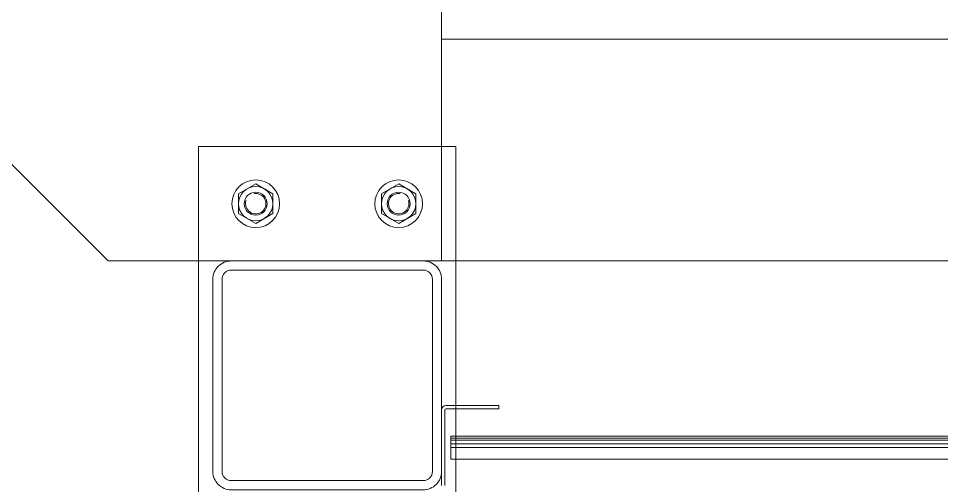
# Model space of a CAD drawing. Header units: millimetres. Extents: x 5227 to 261376, y 53707 to 123566.
# Drawn here: x 72475 to 73283, y 112262 to 112670 of the extents above; entities that cross this region are included whole.
import ezdxf

# ---------------------------------------------------------------- set-up
doc = ezdxf.new("R2010")
doc.units = ezdxf.units.MM
doc.layers.get('0').update_dxf_attribs({"lineweight": 0})
for name, color, linetype, lineweight in [('PV_DIMENTION_SECOND_ROMANS', 7, 'Continuous', 0), ('PV_MASONRY', 10, 'Continuous', 0), ('PV_SLAB_LINE', 30, 'Continuous', 0), ('PV_STEEL LINE', 7, 'Continuous', 0), ('PV_STEEL_BOX&PIPE_SECTION', 6, 'Continuous', 0), ('PV_STEEL_PLATE', 4, 'Continuous', 0)]:
    doc.layers.add(name, color=color, linetype=linetype, lineweight=lineweight)

# ---------------------------------------------------------------- blocks, each defined once
blk = doc.blocks.new('SHS 200X8.0TK')
at = {"layer": 'PV_STEEL_BOX&PIPE_SECTION', "linetype": 'ByBlock'}
for points in [[(-84, 100), (84, 100, -0.414214), (100, 84), (100, -84, -0.414214), (84, -100), (-84, -100, -0.414214), (-100, -84), (-100, 84, -0.414214)], [(-84, 92), (84, 92, -0.414214), (92, 84), (92, -84, -0.414214), (84, -92), (-84, -92, -0.414214), (-92, -84), (-92, 84, -0.414214)]]:
    blk.add_lwpolyline(points, format="xyb", close=True, dxfattribs=at)
blk = doc.blocks.new('G$C8B689587')
at = {"color": 0}
blk.add_lwpolyline([(-18, -10.39), (0, -20.78), (18, -10.39), (18, 10.39), (0, 20.78), (-18, 10.39)], close=True, dxfattribs=at)
for radius in [25, 12]:
    blk.add_circle((0, 0), radius, dxfattribs=at)
at = {"color": 8}
blk.add_circle((0, 0), 18, dxfattribs=at)
blk.add_arc((0, 0), 10.7, 260.61275, 197.73224, dxfattribs=at)
blk = doc.blocks.new('G$C42F62ED0')
at = {"layer": 'PV_STEEL_PLATE'}
blk.add_lwpolyline([(112.5, 200), (112.5, -200), (-112.5, -200), (-112.5, 200)], close=True, dxfattribs=at)
at = {"yscale": 0.8333333333333334, "zscale": 0.8333333333333334, "rotation": 180}
for p, xscale in [((-62.5, 150), -0.8333333333333334), ((62.5, 150), 0.8333333333333334)]:
    blk.add_blockref('G$C8B689587', p, dxfattribs=dict(at, xscale=xscale))
at = {"yscale": 0.8333333333333334, "zscale": 0.8333333333333334}
for p, xscale in [((-62.5, -150), 0.8333333333333334), ((62.5, -150), -0.8333333333333334)]:
    blk.add_blockref('G$C8B689587', p, dxfattribs=dict(at, xscale=xscale))
at = {"layer": 'PV_STEEL_BOX&PIPE_SECTION', "linetype": 'ByBlock'}
blk.add_blockref('SHS 200X8.0TK', (0, 0), dxfattribs=at)
blk = doc.blocks.new('G$C513EE79C')
at = {"color": 7, "linetype": 'Continuous', "lineweight": 15}
for p, q in [((-4700, -30), (-4700, -96.25)), ((-4697, -30), (-4697, -96.25)), ((-4650, -26.25), (-4696.25, -26.25)), ((-4650, -29.25), (-4696.25, -29.25)), ((-4650, -26.25), (-4650, -29.25))]:
    blk.add_line(p, q, dxfattribs=at)
for centre, radius in [((-4696.26, -29.99), 3.74), ((-4696.25, -30), 3.75), ((-4696.25, -30), 0.75)]:
    blk.add_arc(centre, radius, 90, 180, dxfattribs=at)
at = {"layer": 'PV_STEEL LINE', "color": 250, "linetype": 'ByBlock'}
for p, q in [((-4692, -53.12), (-108, -53.12)), ((-4692, -73.12), (-4692, -53.12)), ((-4692, -73.12), (-108, -73.12))]:
    blk.add_line(p, q, dxfattribs=at)
at = {"layer": 'PV_STEEL LINE', "color": 252, "linetype": 'ByBlock'}
for p, q in [((-4692, -54.83), (-108, -54.83)), ((-4692, -56.54), (-108, -56.54)), ((-4692, -59.77), (-108, -59.77)), ((-4692, -63.12), (-108, -63.12))]:
    blk.add_line(p, q, dxfattribs=at)
at = {"layer": 'PV_STEEL_BOX&PIPE_SECTION', "linetype": 'ByBlock'}
blk.add_blockref('SHS 200X8.0TK', (-4800, 0), dxfattribs=at)

msp = doc.modelspace()

# ---------------------------------------------------------------- linework, layer by layer
at = {"layer": 'PV_MASONRY'}
msp.add_lwpolyline([(56293.61, 111473.53), (56063.61, 111473.53), (56063.61, 112688.53), (61911.95, 112688.53), (72845.28, 112688.53), (72845.28, 112458.53), (72553.61, 112458.53), (72438.61, 112573.53), (71988.61, 112573.53), (71873.61, 112458.53), (67290.28, 112458.53), (67175.28, 112573.53), (66725.28, 112573.53), (66610.28, 112458.53), (62026.95, 112458.53), (61911.95, 112573.53), (61461.95, 112573.53), (61346.95, 112458.53), (56778.61, 112458.53), (56663.61, 112573.53), (56178.61, 112573.53), (56178.61, 111788.53), (56293.61, 111673.53)], close=True, dxfattribs=at)
at = {"layer": 'PV_SLAB_LINE', "color": 254}
msp.add_line((77445.28, 112652.27), (72845.28, 112652.27), dxfattribs=at)
at = {"layer": 'PV_SLAB_LINE'}
msp.add_line((77445.28, 112458.53), (72845.28, 112458.53), dxfattribs=at)

# ---------------------------------------------------------------- block references
at = {"layer": 'PV_DIMENTION_SECOND_ROMANS', "xscale": -1}
msp.add_blockref('G$C42F62ED0', (72745.28, 112358.53), dxfattribs=at)
at = {"layer": 'PV_DIMENTION_SECOND_ROMANS'}
msp.add_blockref('G$C513EE79C', (77545.28, 112358.53), dxfattribs=at)

doc.saveas('drawing.dxf')
